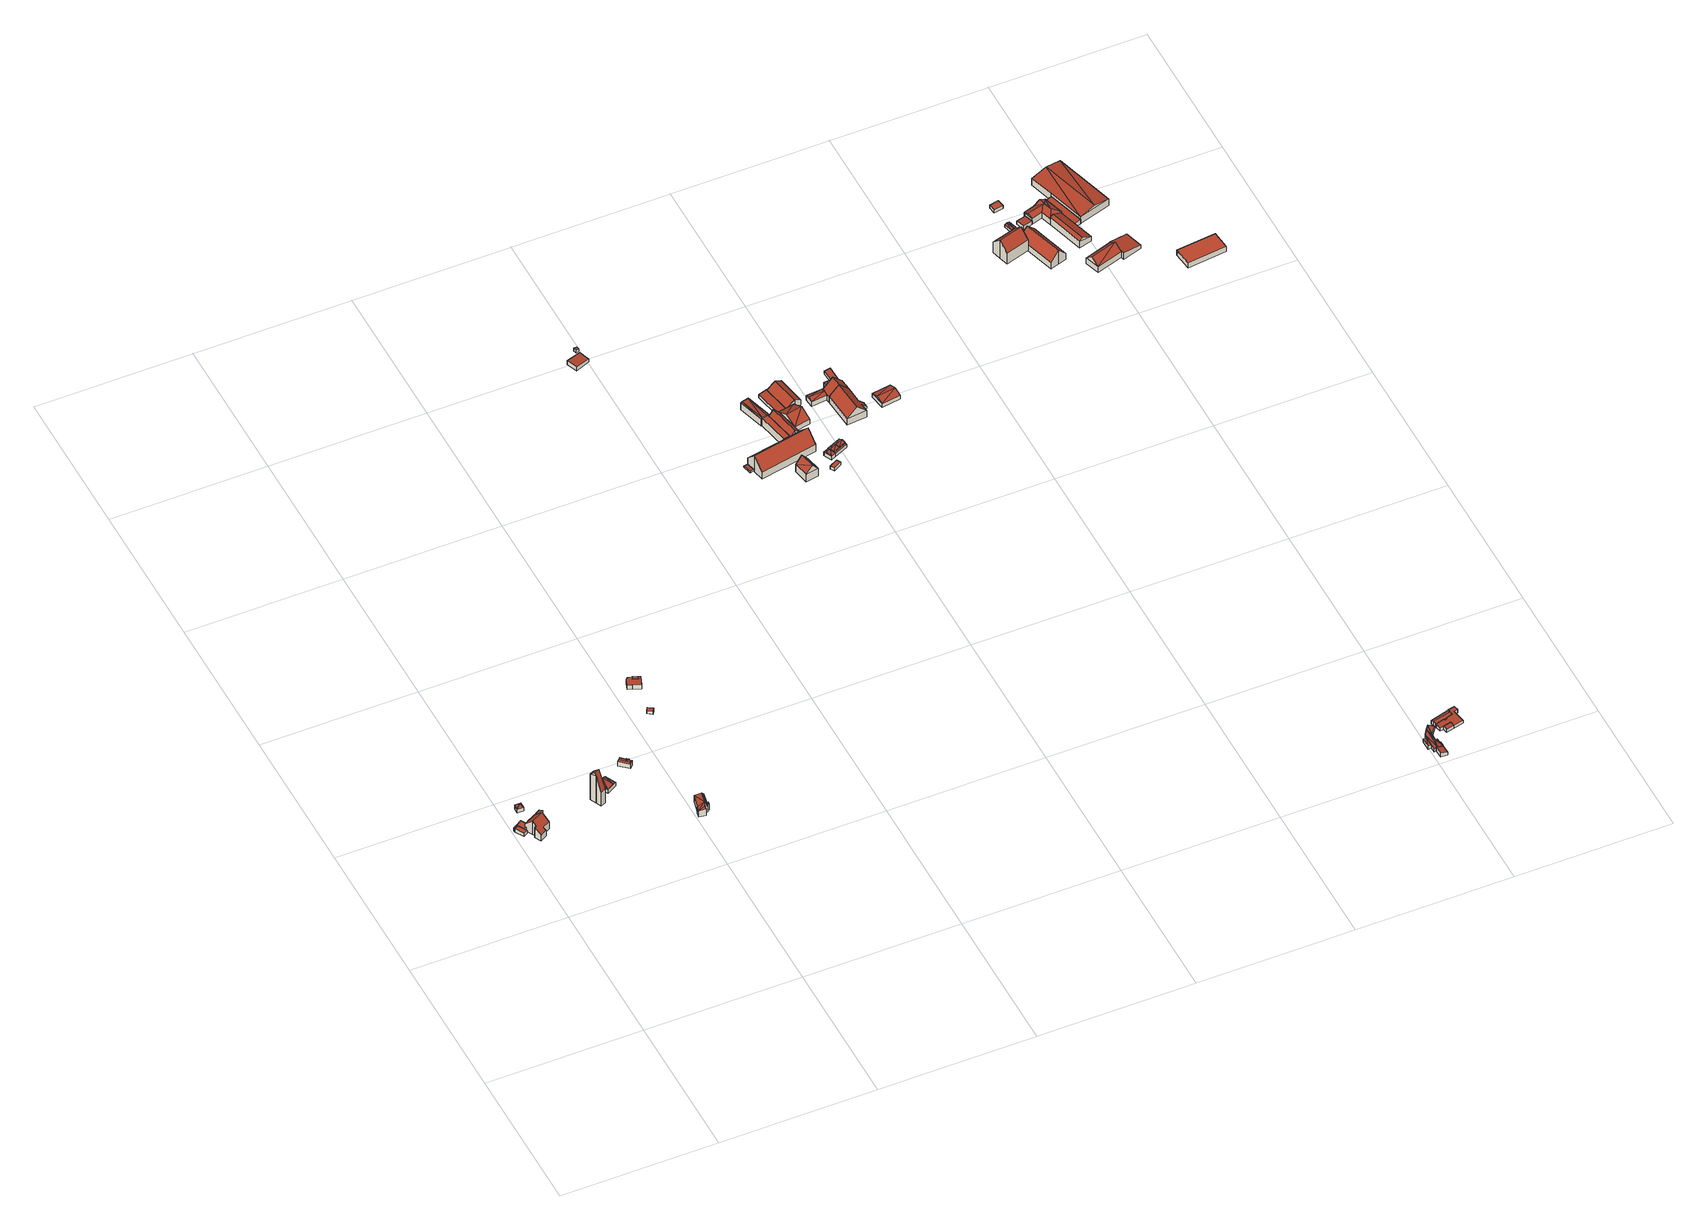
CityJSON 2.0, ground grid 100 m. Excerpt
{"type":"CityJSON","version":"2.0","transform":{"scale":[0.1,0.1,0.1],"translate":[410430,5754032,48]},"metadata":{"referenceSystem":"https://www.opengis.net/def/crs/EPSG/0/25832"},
"CityObjects":{
"building1":{"type":"Building","attributes":{"Gemeindeschluessel":"05515000","Geometrietyp2DReferenz":"3000","function":"31001_2460","roofType":"1000","measuredHeight":2.58},"geometry":[{"type":"Solid","lod":"2","boundaries":[[[[0,1,2,3]],[[4,5,1,0]],[[6,7,5,4]],[[3,2,7,6]],[[4,0,3,6]],[[1,5,7,2]]]],"semantics":{"surfaces":[{"type":"WallSurface"},{"type":"RoofSurface"},{"type":"GroundSurface"}],"values":[[0,0,0,0,1,2]]}}]},
"building2":{"type":"Building","attributes":{"Gemeindeschluessel":"05515000","Geometrietyp2DReferenz":"3000","function":"51009_1611","roofType":"1000","measuredHeight":2.56},"geometry":[{"type":"Solid","lod":"2","boundaries":[[[[8,9,10,3]],[[11,12,9,8]],[[13,14,12,11]],[[15,16,14,13]],[[17,18,16,15]],[[19,20,18,17]],[[21,22,20,19]],[[0,23,22,21]],[[3,10,23,0]],[[21,19,17,15,13,11,8,3,0]],[[9,12,14,16,18,20,22,23,10]]]],"semantics":{"surfaces":[{"type":"WallSurface"},{"type":"RoofSurface"},{"type":"GroundSurface"}],"values":[[0,0,0,0,0,0,0,0,0,1,2]]}}]},
"building3":{"type":"Building","attributes":{"Gemeindeschluessel":"05515000","Geometrietyp2DReferenz":"3000","function":"31001_1000","roofType":"3100","measuredHeight":10.53},"address":[{"country":"Germany","locality":"Münster","thoroughfareNumber":"22","thoroughfareName":"Am Hohen Ufer"}],"geometry":[{"type":"Solid","lod":"2","boundaries":[[[[24,25,26,27]],[[28,29,25,24]],[[30,31,29,28]],[[32,33,31,30]],[[34,35,33,32]],[[36,37,35,34]],[[38,39,37,36]],[[40,41,39,38]],[[42,43,41,40]],[[44,45,43,42]],[[46,47,45,44]],[[27,26,47,46]],[[40,38,36,34,32,30,28,42]],[[24,27,46,44,42,28]],[[25,29,31,33,35,37,39,41,43,45,47,26]]]],"semantics":{"surfaces":[{"type":"WallSurface"},{"type":"RoofSurface"},{"type":"GroundSurface"}],"values":[[0,0,0,0,0,0,0,0,0,0,0,0,1,1,2]]}}]},
"building4":{"type":"Building","attributes":{"Gemeindeschluessel":"05515000","Geometrietyp2DReferenz":"3000","function":"31001_2512","roofType":"5000","measuredHeight":4.85},"address":[{"country":"Germany","locality":"Münster","thoroughfareNumber":"21a","thoroughfareName":"Am Hohen Ufer"}],"geometry":[{"type":"Solid","lod":"2","boundaries":[[[[48,49,50,51]],[[52,53,49,48]],[[54,55,53,52]],[[51,50,55,54]],[[54,52,56]],[[52,48,56]],[[48,51,56]],[[51,54,56]],[[49,53,55,50]]]],"semantics":{"surfaces":[{"type":"WallSurface"},{"type":"RoofSurface"},{"type":"GroundSurface"}],"values":[[0,0,0,0,1,1,1,1,2]]}}]},
"building5":{"type":"Building","attributes":{"Gemeindeschluessel":"05515000","Geometrietyp2DReferenz":"3000","function":"51009_1610","roofType":"2100","measuredHeight":7.92},"geometry":[{"type":"Solid","lod":"2","boundaries":[[[[57,58,59,60]],[[61,62,58,57]],[[63,64,62,61]],[[60,59,64,63]],[[61,57,60,63]],[[58,62,64,59]]]],"semantics":{"surfaces":[{"type":"WallSurface"},{"type":"RoofSurface"},{"type":"GroundSurface"}],"values":[[0,0,0,0,1,2]]}}]},
"building6":{"type":"Building","attributes":{"Gemeindeschluessel":"05515000","Geometrietyp2DReferenz":"3000","function":"31001_1310","roofType":"5000","measuredHeight":23.78},"address":[{"country":"Germany","locality":"Münster","thoroughfareNumber":"24","thoroughfareName":"Am Hohen Ufer"}],"geometry":[{"type":"Solid","lod":"2","boundaries":[[[[65,66,67,68]],[[69,70,66,65]],[[71,72,70,69]],[[73,74,72,71]],[[75,76,74,73]],[[68,67,76,75]],[[75,77,78,69,65,68]],[[77,73,71,78]],[[69,78,71]],[[73,77,75]],[[66,70,72,74,76,67]]]],"semantics":{"surfaces":[{"type":"WallSurface"},{"type":"RoofSurface"},{"type":"GroundSurface"}],"values":[[0,0,0,0,0,0,1,1,0,0,2]]}}]},
"building7":{"type":"Building","attributes":{"Gemeindeschluessel":"05515000","Geometrietyp2DReferenz":"3000","function":"31001_1000","roofType":"5000","measuredHeight":3.76},"address":[{"country":"Germany","locality":"Münster","thoroughfareNumber":"26","thoroughfareName":"Am Hohen Ufer"}],"geometry":[{"type":"Solid","lod":"2","boundaries":[[[[79,80,81,82]],[[83,84,80,79]],[[85,86,84,83]],[[87,88,86,85]],[[89,90,88,87]],[[82,81,90,89]],[[79,91,92]],[[79,92,87]],[[79,87,85]],[[85,83,79]],[[91,82,89]],[[89,92,91]],[[82,91,79]],[[87,92,89]],[[80,84,86,88,90,81]]]],"semantics":{"surfaces":[{"type":"WallSurface"},{"type":"RoofSurface"},{"type":"GroundSurface"}],"values":[[0,0,0,0,0,0,1,1,1,1,1,1,0,0,2]]}}]},
"building8":{"type":"Building","attributes":{"Gemeindeschluessel":"05515000","Geometrietyp2DReferenz":"3000","function":"31001_1310","roofType":"5000","measuredHeight":3.82},"address":[{"country":"Germany","locality":"Münster","thoroughfareNumber":"28","thoroughfareName":"Am Hohen Ufer"}],"geometry":[{"type":"Solid","lod":"2","boundaries":[[[[93,94,95,96]],[[97,98,94,93]],[[99,100,98,97]],[[101,102,100,99]],[[103,104,102,101]],[[105,106,104,103]],[[107,108,106,105]],[[96,95,108,107]],[[109,107,105,110]],[[111,110,105,103,112]],[[103,101,112]],[[112,101,99,111]],[[110,111,99,97,113]],[[97,93,113]],[[110,113,93,96,109]],[[96,107,109]],[[94,98,100,102,104,106,108,95]]]],"semantics":{"surfaces":[{"type":"WallSurface"},{"type":"RoofSurface"},{"type":"GroundSurface"}],"values":[[0,0,0,0,0,0,0,0,1,1,1,1,1,1,1,1,2]]}}]},
"building9":{"type":"Building","attributes":{"Gemeindeschluessel":"05515000","Geometrietyp2DReferenz":"3000","function":"31001_1000","roofType":"5000","measuredHeight":5.79},"address":[{"country":"Germany","locality":"Münster","thoroughfareNumber":"121","thoroughfareName":"Hofkamp"}],"geometry":[{"type":"Solid","lod":"2","boundaries":[[[[114,115,116,117]],[[118,119,115,114]],[[120,121,119,118]],[[122,123,121,120]],[[124,125,123,122]],[[126,127,125,124]],[[128,129,127,126]],[[130,131,129,128]],[[132,133,131,130]],[[134,135,133,132]],[[136,137,135,134]],[[117,116,137,136]],[[134,138,139]],[[136,134,139]],[[114,117,136]],[[136,139,114]],[[126,124,140]],[[132,126,140]],[[138,132,140]],[[140,139,138]],[[130,128,126]],[[126,132,130]],[[139,140,122]],[[139,122,120]],[[114,139,120]],[[120,118,114]],[[132,138,134]],[[122,140,124]],[[115,119,121,123,125,127,129,131,133,135,137,116]]]],"semantics":{"surfaces":[{"type":"WallSurface"},{"type":"RoofSurface"},{"type":"GroundSurface"}],"values":[[0,0,0,0,0,0,0,0,0,0,0,0,1,1,1,1,1,1,1,1,1,1,1,1,1,1,0,0,2]]}}]},
"building10":{"type":"Building","attributes":{"Gemeindeschluessel":"05515000","Geometrietyp2DReferenz":"3000","function":"31001_1310","roofType":"1000","measuredHeight":2.35},"address":[{"country":"Germany","locality":"Münster","thoroughfareNumber":"30","thoroughfareName":"Am Hohen Ufer"}],"geometry":[{"type":"Solid","lod":"2","boundaries":[[[[141,142,143,144]],[[145,146,142,141]],[[147,148,146,145]],[[144,143,148,147]],[[145,141,144,147]],[[142,146,148,143]]]],"semantics":{"surfaces":[{"type":"WallSurface"},{"type":"RoofSurface"},{"type":"GroundSurface"}],"values":[[0,0,0,0,1,2]]}}]},
"building11":{"type":"Building","attributes":{"Gemeindeschluessel":"05515000","Geometrietyp2DReferenz":"3000","function":"31001_1310","roofType":"2100","measuredHeight":3.67},"address":[{"country":"Germany","locality":"Münster","thoroughfareNumber":"32","thoroughfareName":"Am Hohen Ufer"}],"geometry":[{"type":"Solid","lod":"2","boundaries":[[[[149,150,151,152]],[[153,154,150,149]],[[155,156,154,153]],[[157,158,156,155]],[[159,160,158,157]],[[161,162,160,159]],[[163,164,162,161]],[[165,166,164,163]],[[167,168,166,165]],[[152,151,168,167]],[[165,163,161,159,157,155,153,149,152,167]],[[150,154,156,158,160,162,164,166,168,151]]]],"semantics":{"surfaces":[{"type":"WallSurface"},{"type":"RoofSurface"},{"type":"GroundSurface"}],"values":[[0,0,0,0,0,0,0,0,0,0,1,2]]}}]},
"building12":{"type":"Building","attributes":{"Gemeindeschluessel":"05515000","Geometrietyp2DReferenz":"3000","function":"51009_1610","roofType":"2100","measuredHeight":3.53},"geometry":[{"type":"Solid","lod":"2","boundaries":[[[[169,160,162,161]],[[170,158,160,169]],[[163,164,158,170]],[[161,162,164,163]],[[170,169,161,163]],[[160,158,164,162]]]],"semantics":{"surfaces":[{"type":"WallSurface"},{"type":"RoofSurface"},{"type":"GroundSurface"}],"values":[[0,0,0,0,1,2]]}}]},
"building13":{"type":"Building","attributes":{"Gemeindeschluessel":"05515000","Geometrietyp2DReferenz":"3000","function":"31001_1310","roofType":"2100","measuredHeight":3.19},"address":[{"country":"Germany","locality":"Münster","thoroughfareNumber":"151","thoroughfareName":"Hofkamp"}],"geometry":[{"type":"Solid","lod":"2","boundaries":[[[[171,172,173,174]],[[175,176,172,171]],[[177,178,176,175]],[[174,173,178,177]],[[175,171,174,177]],[[172,176,178,173]]]],"semantics":{"surfaces":[{"type":"WallSurface"},{"type":"RoofSurface"},{"type":"GroundSurface"}],"values":[[0,0,0,0,1,2]]}}]},
"building14":{"type":"Building","attributes":{"Gemeindeschluessel":"05515000","Geometrietyp2DReferenz":"3000","function":"31001_1310","roofType":"2100","measuredHeight":2.52},"geometry":[{"type":"Solid","lod":"2","boundaries":[[[[179,180,181,182]],[[183,184,180,179]],[[185,186,184,183]],[[182,181,186,185]],[[183,179,182,185]],[[180,184,186,181]]]],"semantics":{"surfaces":[{"type":"WallSurface"},{"type":"RoofSurface"},{"type":"GroundSurface"}],"values":[[0,0,0,0,1,2]]}}]},
"building15":{"type":"Building","attributes":{"Gemeindeschluessel":"05515000","Geometrietyp2DReferenz":"3000","function":"51009_1610","roofType":"2100","measuredHeight":1.41},"geometry":[{"type":"Solid","lod":"2","boundaries":[[[[187,188,189,190]],[[191,192,188,187]],[[193,194,192,191]],[[190,189,194,193]],[[191,187,190,193]],[[188,192,194,189]]]],"semantics":{"surfaces":[{"type":"WallSurface"},{"type":"RoofSurface"},{"type":"GroundSurface"}],"values":[[0,0,0,0,1,2]]}}]},
"building16":{"type":"Building","attributes":{"Gemeindeschluessel":"05515000","Geometrietyp2DReferenz":"3000","function":"31001_1000","roofType":"3100","measuredHeight":12.97},"address":[{"country":"Germany","locality":"Münster","thoroughfareNumber":"131","thoroughfareName":"Hofkamp"}],"geometry":[{"type":"Solid","lod":"2","boundaries":[[[[195,196,197,198]],[[199,200,196,195]],[[201,202,200,199]],[[203,204,202,201]],[[205,206,204,203]],[[207,208,206,205]],[[209,210,208,207]],[[198,197,210,209]],[[203,201,199,205]],[[195,198,209,207,205,199]],[[196,200,202,204,206,208,210,197]]]],"semantics":{"surfaces":[{"type":"WallSurface"},{"type":"RoofSurface"},{"type":"GroundSurface"}],"values":[[0,0,0,0,0,0,0,0,1,1,2]]}}]},
"building17":{"type":"Building","attributes":{"Gemeindeschluessel":"05515000","Geometrietyp2DReferenz":"3000","function":"31001_1000","roofType":"3100","measuredHeight":10.84},"address":[{"country":"Germany","locality":"Münster","thoroughfareNumber":"129","thoroughfareName":"Hofkamp"}],"geometry":[{"type":"Solid","lod":"2","boundaries":[[[[211,212,213,214]],[[215,216,212,211]],[[217,218,216,215]],[[214,213,218,217]],[[211,219,215]],[[217,220,214]],[[220,219,211]],[[211,214,220]],[[217,215,219]],[[219,220,217]],[[212,216,218,213]]]],"semantics":{"surfaces":[{"type":"WallSurface"},{"type":"RoofSurface"},{"type":"GroundSurface"}],"values":[[0,0,0,0,0,0,1,1,1,1,2]]}}]},
"building18":{"type":"Building","attributes":{"Gemeindeschluessel":"05515000","Geometrietyp2DReferenz":"3000","function":"51009_1610","roofType":"1000","measuredHeight":6},"geometry":[{"type":"Solid","lod":"2","boundaries":[[[[221,222,223,224]],[[225,226,222,221]],[[227,228,226,225]],[[224,223,228,227]],[[225,221,224,227]],[[222,226,228,223]]]],"semantics":{"surfaces":[{"type":"WallSurface"},{"type":"RoofSurface"},{"type":"GroundSurface"}],"values":[[0,0,0,0,1,2]]}}]},
"building19":{"type":"Building","attributes":{"Gemeindeschluessel":"05515000","Geometrietyp2DReferenz":"3000","function":"31001_2700","roofType":"5000","measuredHeight":6},"geometry":[{"type":"Solid","lod":"2","boundaries":[[[[229,230,231,232]],[[233,223,230,229]],[[234,235,223,233]],[[236,237,235,234]],[[232,231,237,236]],[[233,229,232]],[[238,233,232]],[[232,239,238]],[[234,238,239]],[[239,236,234]],[[233,238,234]],[[236,239,232]],[[230,223,235,237,231]]]],"semantics":{"surfaces":[{"type":"WallSurface"},{"type":"RoofSurface"},{"type":"GroundSurface"}],"values":[[0,0,0,0,0,1,1,1,1,1,0,0,2]]}}]},
"building20":{"type":"Building","attributes":{"Gemeindeschluessel":"05515000","Geometrietyp2DReferenz":"3000","function":"31001_2700","roofType":"3100","measuredHeight":8.16},"geometry":[{"type":"Solid","lod":"2","boundaries":[[[[240,241,242,243]],[[244,245,241,240]],[[246,247,245,244]],[[248,249,247,246]],[[250,251,249,248]],[[252,253,251,250]],[[254,255,253,252]],[[256,257,255,254]],[[243,242,257,256]],[[250,248,246,244,240,252]],[[243,256,254,252,240]],[[241,245,247,249,251,253,255,257,242]]]],"semantics":{"surfaces":[{"type":"WallSurface"},{"type":"RoofSurface"},{"type":"GroundSurface"}],"values":[[0,0,0,0,0,0,0,0,0,1,1,2]]}}]},
"building21":{"type":"Building","attributes":{"Gemeindeschluessel":"05515000","Geometrietyp2DReferenz":"3000","function":"51009_1611","roofType":"1000","measuredHeight":2.31},"geometry":[{"type":"Solid","lod":"2","boundaries":[[[[258,259,260,261]],[[262,263,259,258]],[[264,265,263,262]],[[261,260,265,264]],[[262,258,261,264]],[[259,263,265,260]]]],"semantics":{"surfaces":[{"type":"WallSurface"},{"type":"RoofSurface"},{"type":"GroundSurface"}],"values":[[0,0,0,0,1,2]]}}]},
"building22":{"type":"Building","attributes":{"Gemeindeschluessel":"05515000","Geometrietyp2DReferenz":"3000","function":"31001_2700","roofType":"5000","measuredHeight":4.13},"geometry":[{"type":"Solid","lod":"2","boundaries":[[[[266,267,268,269]],[[270,271,267,266]],[[272,273,271,270]],[[269,268,273,272]],[[272,270,274]],[[274,275,272]],[[275,274,266]],[[266,269,275]],[[266,274,270]],[[272,275,269]],[[267,271,273,268]]]],"semantics":{"surfaces":[{"type":"WallSurface"},{"type":"RoofSurface"},{"type":"GroundSurface"}],"values":[[0,0,0,0,1,1,1,1,0,0,2]]}}]},
"building23":{"type":"Building","attributes":{"Gemeindeschluessel":"05515000","Geometrietyp2DReferenz":"3000","function":"31001_2700","roofType":"3100","measuredHeight":4.11},"geometry":[{"type":"Solid","lod":"2","boundaries":[[[[276,277,267,278]],[[279,280,277,276]],[[281,282,280,279]],[[278,267,282,281]],[[276,283,279]],[[281,284,278]],[[284,283,276]],[[276,278,284]],[[281,279,283]],[[283,284,281]],[[277,280,282,267]]]],"semantics":{"surfaces":[{"type":"WallSurface"},{"type":"RoofSurface"},{"type":"GroundSurface"}],"values":[[0,0,0,0,0,0,1,1,1,1,2]]}}]},
"building24":{"type":"Building","attributes":{"Gemeindeschluessel":"05515000","Geometrietyp2DReferenz":"3000","function":"31001_2700"},"children":["building24-1","building24-2"]},
"building24-1":{"type":"BuildingPart","attributes":{"roofType":"2100","measuredHeight":2.91},"parents":["building24"],"geometry":[{"type":"Solid","lod":"2","boundaries":[[[[285,286,287,288]],[[289,290,286,285]],[[291,292,290,289]],[[288,287,293,294]],[[291,289,285,288,294]],[[286,290,292,293,287]],[[293,292,291,294]]]],"semantics":{"surfaces":[{"type":"WallSurface"},{"type":"RoofSurface"},{"type":"GroundSurface"},{"type":"ClosureSurface"}],"values":[[0,0,0,0,1,2,3]]}}]},
"building24-2":{"type":"BuildingPart","attributes":{"roofType":"3100","measuredHeight":7.9},"parents":["building24"],"geometry":[{"type":"Solid","lod":"2","boundaries":[[[[295,296,292,291,297]],[[298,299,296,295]],[[300,301,299,298]],[[302,303,301,300]],[[304,305,303,302]],[[306,294,293,305,304]],[[307,308,295,309]],[[297,306,304,302,309,295]],[[298,308,300]],[[307,300,308]],[[307,309,302,300]],[[308,298,295]],[[296,299,301,303,305,293,292]],[[294,306,297,291]],[[292,293,294,291]]]],"semantics":{"surfaces":[{"type":"WallSurface"},{"type":"RoofSurface"},{"type":"GroundSurface"},{"type":"ClosureSurface"}],"values":[[0,0,0,0,0,0,1,1,1,1,0,0,2,0,3]]}}]},
"building25":{"type":"Building","attributes":{"Gemeindeschluessel":"05515000","Geometrietyp2DReferenz":"3000","function":"31001_2700","roofType":"2100","measuredHeight":3.03},"geometry":[{"type":"Solid","lod":"2","boundaries":[[[[281,282,271,310]],[[279,280,282,281]],[[311,312,280,279]],[[313,314,312,311]],[[310,271,314,313]],[[311,279,281,310,313]],[[282,280,312,314,271]]]],"semantics":{"surfaces":[{"type":"WallSurface"},{"type":"RoofSurface"},{"type":"GroundSurface"}],"values":[[0,0,0,0,0,1,2]]}}]},
"building26":{"type":"Building","attributes":{"Gemeindeschluessel":"05515000","Geometrietyp2DReferenz":"3000","function":"31001_2700","roofType":"3100","measuredHeight":4.09},"geometry":[{"type":"Solid","lod":"2","boundaries":[[[[315,316,317,318]],[[319,320,316,315]],[[321,322,320,319]],[[318,317,322,321]],[[315,323,319]],[[321,283,318]],[[283,323,315]],[[315,318,283]],[[321,319,323]],[[323,283,321]],[[316,320,322,317]]]],"semantics":{"surfaces":[{"type":"WallSurface"},{"type":"RoofSurface"},{"type":"GroundSurface"}],"values":[[0,0,0,0,0,0,1,1,1,1,2]]}}]},
"building27":{"type":"Building","attributes":{"Gemeindeschluessel":"05515000","Geometrietyp2DReferenz":"3000","function":"51009_1610","roofType":"5000","measuredHeight":6.5},"geometry":[{"type":"Solid","lod":"2","boundaries":[[[[324,290,292,291]],[[325,326,290,324]],[[327,328,326,325]],[[329,330,328,327]],[[331,332,330,329]],[[291,292,332,331]],[[329,327,325,333,334,331]],[[333,324,291,334]],[[324,333,325]],[[331,334,291]],[[290,326,328,330,332,292]]]],"semantics":{"surfaces":[{"type":"WallSurface"},{"type":"RoofSurface"},{"type":"GroundSurface"}],"values":[[0,0,0,0,0,0,1,1,0,0,2]]}}]},
"building28":{"type":"Building","attributes":{"Gemeindeschluessel":"05515000","Geometrietyp2DReferenz":"3000","function":"31001_2700","roofType":"5000","measuredHeight":4.64},"geometry":[{"type":"Solid","lod":"2","boundaries":[[[[335,336,337,338]],[[339,340,336,335]],[[341,342,340,339]],[[343,344,342,341]],[[345,346,344,343]],[[338,337,346,345]],[[345,335,338]],[[347,335,345]],[[348,347,345]],[[345,343,348]],[[341,339,347]],[[347,348,341]],[[335,347,339]],[[341,348,343]],[[336,340,342,344,346,337]]]],"semantics":{"surfaces":[{"type":"WallSurface"},{"type":"RoofSurface"},{"type":"GroundSurface"}],"values":[[0,0,0,0,0,0,1,1,1,1,1,1,0,0,2]]}}]},
"building29":{"type":"Building","attributes":{"Gemeindeschluessel":"05515000","Geometrietyp2DReferenz":"3000","function":"31001_1000","roofType":"5000","measuredHeight":11.09},"geometry":[{"type":"Solid","lod":"2","boundaries":[[[[349,350,351,352]],[[353,354,350,349]],[[355,356,354,353]],[[357,358,356,355]],[[359,360,358,357]],[[361,362,360,359]],[[363,364,362,361]],[[352,351,364,363]],[[349,365,366,361,359,357,355,353]],[[366,365,352,363]],[[361,366,363]],[[352,365,349]],[[350,354,356,358,360,362,364,351]]]],"semantics":{"surfaces":[{"type":"WallSurface"},{"type":"RoofSurface"},{"type":"GroundSurface"}],"values":[[0,0,0,0,0,0,0,0,1,1,0,0,2]]}}]},
"building30":{"type":"Building","attributes":{"Gemeindeschluessel":"05515000","Geometrietyp2DReferenz":"3000","function":"31001_2700","roofType":"3100","measuredHeight":11.34},"geometry":[{"type":"Solid","lod":"2","boundaries":[[[[367,368,369,370]],[[371,372,368,367]],[[373,374,372,371]],[[375,376,374,373]],[[377,378,376,375]],[[379,380,378,377]],[[349,350,380,379]],[[381,382,350,349]],[[383,351,382,381]],[[384,385,351,383]],[[370,369,385,384]],[[349,379,377,375,373,381]],[[371,367,370,384,383,381,373]],[[368,372,374,376,378,380,350,382,351,385,369]]]],"semantics":{"surfaces":[{"type":"WallSurface"},{"type":"RoofSurface"},{"type":"GroundSurface"}],"values":[[0,0,0,0,0,0,0,0,0,0,0,1,1,2]]}}]},
"building31":{"type":"Building","attributes":{"Gemeindeschluessel":"05515000","Geometrietyp2DReferenz":"3000","function":"31001_2700"},"children":["building31-1","building31-2"]},
"building31-1":{"type":"BuildingPart","attributes":{"roofType":"2100","measuredHeight":6.05},"parents":["building31"],"geometry":[{"type":"Solid","lod":"2","boundaries":[[[[386,387,372,388]],[[389,390,391,387,386]],[[388,372,392,393,394]],[[389,386,388,394]],[[387,391,392,372]],[[390,389,394,393]],[[392,391,390,393]]]],"semantics":{"surfaces":[{"type":"WallSurface"},{"type":"RoofSurface"},{"type":"GroundSurface"},{"type":"ClosureSurface"}],"values":[[0,0,0,1,2,0,3]]}}]},
"building31-2":{"type":"BuildingPart","attributes":{"roofType":"2100","measuredHeight":2.67},"parents":["building31"],"geometry":[{"type":"Solid","lod":"2","boundaries":[[[[393,392,376,395]],[[396,397,391,390]],[[398,399,397,396]],[[395,376,399,398]],[[396,390,393,395,398]],[[392,391,397,399,376]],[[391,392,393,390]]]],"semantics":{"surfaces":[{"type":"WallSurface"},{"type":"RoofSurface"},{"type":"GroundSurface"},{"type":"ClosureSurface"}],"values":[[0,0,0,0,1,2,3]]}}]},
"building32":{"type":"Building","attributes":{"Gemeindeschluessel":"05515000","Geometrietyp2DReferenz":"3000","function":"31001_2700","roofType":"3100","measuredHeight":4.4},"geometry":[{"type":"Solid","lod":"2","boundaries":[[[[400,401,402,403]],[[404,405,401,400]],[[406,407,405,404]],[[403,402,407,406]],[[400,408,404]],[[406,409,403]],[[400,403,409]],[[409,408,400]],[[408,409,406]],[[406,404,408]],[[401,405,407,402]]]],"semantics":{"surfaces":[{"type":"WallSurface"},{"type":"RoofSurface"},{"type":"GroundSurface"}],"values":[[0,0,0,0,0,0,1,1,1,1,2]]}}]},
"building33":{"type":"Building","attributes":{"Gemeindeschluessel":"05515000","Geometrietyp2DReferenz":"3000","function":"51009_1610","roofType":"2100","measuredHeight":3.16},"geometry":[{"type":"Solid","lod":"2","boundaries":[[[[410,411,412,413]],[[414,415,411,410]],[[416,417,415,414]],[[413,412,417,416]],[[414,410,413,416]],[[411,415,417,412]]]],"semantics":{"surfaces":[{"type":"WallSurface"},{"type":"RoofSurface"},{"type":"GroundSurface"}],"values":[[0,0,0,0,1,2]]}}]},
"building34":{"type":"Building","attributes":{"Gemeindeschluessel":"05515000","Geometrietyp2DReferenz":"3000","function":"31001_1000","roofType":"5000","measuredHeight":3.01},"address":[{"country":"Germany","locality":"Münster","thoroughfareNumber":"87","thoroughfareName":"Am Filk"},{"country":"Germany","locality":"Münster","thoroughfareNumber":"85","thoroughfareName":"Am Filk"},{"country":"Germany","locality":"Münster","thoroughfareNumber":"83","thoroughfareName":"Am Filk"}],"geometry":[{"type":"Solid","lod":"2","boundaries":[[[[418,419,420,421]],[[422,423,419,418]],[[424,425,423,422]],[[426,427,425,424]],[[428,429,427,426]],[[430,431,429,428]],[[432,433,431,430]],[[434,435,433,432]],[[436,437,435,434]],[[438,439,437,436]],[[440,441,439,438]],[[442,443,441,440]],[[444,445,443,442]],[[446,447,445,444]],[[448,449,447,446]],[[450,451,449,448]],[[421,420,451,450]],[[452,428,453]],[[454,453,428,450]],[[421,450,428]],[[424,421,428]],[[428,426,424]],[[418,421,424]],[[424,422,418]],[[434,432,430]],[[436,434,430]],[[452,438,436]],[[436,430,452]],[[446,444,442]],[[442,440,438]],[[446,442,438]],[[446,438,453]],[[452,453,438]],[[454,450,448]],[[453,454,448,446]],[[452,430,428]],[[419,423,425,427,429,431,433,435,437,439,441,443,445,447,449,451,420]]]],"semantics":{"surfaces":[{"type":"WallSurface"},{"type":"RoofSurface"},{"type":"GroundSurface"}],"values":[[0,0,0,0,0,0,0,0,0,0,0,0,0,0,0,0,0,1,1,1,1,1,1,1,1,1,1,1,1,1,1,1,1,0,0,0,2]]}}]},
"building35":{"type":"Building","attributes":{"Gemeindeschluessel":"05515000","Geometrietyp2DReferenz":"3000","function":"51009_1610","roofType":"2100","measuredHeight":2.52},"geometry":[{"type":"Solid","lod":"2","boundaries":[[[[455,456,457,458]],[[459,460,456,455]],[[461,462,460,459]],[[458,457,462,461]],[[459,455,458,461]],[[456,460,462,457]]]],"semantics":{"surfaces":[{"type":"WallSurface"},{"type":"RoofSurface"},{"type":"GroundSurface"}],"values":[[0,0,0,0,1,2]]}}]},
"building36":{"type":"Building","attributes":{"Gemeindeschluessel":"05515000","Geometrietyp2DReferenz":"3000","function":"31001_1000","roofType":"3100","measuredHeight":3.19},"address":[{"country":"Germany","locality":"Münster","thoroughfareNumber":"81","thoroughfareName":"Am Filk"}],"geometry":[{"type":"Solid","lod":"2","boundaries":[[[[463,464,465,466]],[[467,468,464,463]],[[469,470,468,467]],[[471,472,470,469]],[[473,474,472,471]],[[475,476,474,473]],[[477,478,476,475]],[[479,480,478,477]],[[481,482,480,479]],[[483,484,482,481]],[[485,486,484,483]],[[487,488,486,485]],[[466,465,488,487]],[[481,479,477,475,473,483]],[[471,469,467,463,466,487,485,483,473]],[[464,468,470,472,474,476,478,480,482,484,486,488,465]]]],"semantics":{"surfaces":[{"type":"WallSurface"},{"type":"RoofSurface"},{"type":"GroundSurface"}],"values":[[0,0,0,0,0,0,0,0,0,0,0,0,0,1,1,2]]}}]},
"building37":{"type":"Building","attributes":{"Gemeindeschluessel":"05515000","Geometrietyp2DReferenz":"3000","function":"31001_1000","roofType":"2100","measuredHeight":3.17},"geometry":[{"type":"Solid","lod":"2","boundaries":[[[[479,489,490,481]],[[491,492,489,479]],[[493,494,492,491]],[[495,496,494,493]],[[497,498,496,495]],[[499,500,498,497]],[[501,462,500,499]],[[502,460,462,501]],[[503,456,460,502]],[[504,505,456,503]],[[469,506,505,504]],[[467,507,506,469]],[[508,509,507,467]],[[510,511,509,508]],[[487,512,511,510]],[[513,514,512,487]],[[481,490,514,513]],[[487,510,508,467,469,504,503,502,501,499,497,495,493,491,479,481,513]],[[489,492,494,496,498,500,462,460,456,505,506,507,509,511,512,514,490]]]],"semantics":{"surfaces":[{"type":"WallSurface"},{"type":"RoofSurface"},{"type":"GroundSurface"}],"values":[[0,0,0,0,0,0,0,0,0,0,0,0,0,0,0,0,0,1,2]]}}]},
"building38":{"type":"Building","attributes":{"Gemeindeschluessel":"05515000","Geometrietyp2DReferenz":"3000","function":"31001_1000","roofType":"3100","measuredHeight":14.23},"address":[{"country":"Germany","locality":"Münster","thoroughfareNumber":"132","thoroughfareName":"Hofkamp"}],"geometry":[{"type":"Solid","lod":"2","boundaries":[[[[515,516,517,518]],[[519,520,516,515]],[[521,522,520,519]],[[523,524,522,521]],[[525,526,524,523]],[[527,528,526,525]],[[529,530,528,527]],[[518,517,530,529]],[[523,521,519,525]],[[515,518,529,527,525,519]],[[516,520,522,524,526,528,530,517]]]],"semantics":{"surfaces":[{"type":"WallSurface"},{"type":"RoofSurface"},{"type":"GroundSurface"}],"values":[[0,0,0,0,0,0,0,0,1,1,2]]}}]},
"building39":{"type":"Building","attributes":{"Gemeindeschluessel":"05515000","Geometrietyp2DReferenz":"3000","function":"31001_1310","roofType":"3100","measuredHeight":2.57},"geometry":[{"type":"Solid","lod":"2","boundaries":[[[[531,532,533,534]],[[535,536,532,531]],[[537,538,536,535]],[[534,533,538,537]],[[531,539,535]],[[537,540,534]],[[539,531,534]],[[534,540,539]],[[535,539,540]],[[540,537,535]],[[532,536,538,533]]]],"semantics":{"surfaces":[{"type":"WallSurface"},{"type":"RoofSurface"},{"type":"GroundSurface"}],"values":[[0,0,0,0,0,0,1,1,1,1,2]]}}]},
"building40":{"type":"Building","attributes":{"Gemeindeschluessel":"05515000","Geometrietyp2DReferenz":"3000","function":"31001_2700","roofType":"3100","measuredHeight":10.78},"geometry":[{"type":"Solid","lod":"2","boundaries":[[[[541,542,543,544]],[[545,542,541]],[[546,547,542,545]],[[548,549,547,546]],[[550,551,549,548]],[[552,553,551,550]],[[554,555,553,552]],[[556,557,555,554]],[[544,543,557,556]],[[550,548,546,552]],[[545,541,544,556,554,552,546]],[[542,547,549,551,553,555,557,543]]]],"semantics":{"surfaces":[{"type":"WallSurface"},{"type":"RoofSurface"},{"type":"GroundSurface"}],"values":[[0,0,0,0,0,0,0,0,0,1,1,2]]}}]},
"building41":{"type":"Building","attributes":{"Gemeindeschluessel":"05515000","Geometrietyp2DReferenz":"3000","function":"31001_1310","roofType":"1000","measuredHeight":2.41},"geometry":[{"type":"Solid","lod":"2","boundaries":[[[[558,559,560,561]],[[562,563,559,558]],[[564,565,563,562]],[[561,560,565,564]],[[562,558,561,564]],[[559,563,565,560]]]],"semantics":{"surfaces":[{"type":"WallSurface"},{"type":"RoofSurface"},{"type":"GroundSurface"}],"values":[[0,0,0,0,1,2]]}}]},
"building42":{"type":"Building","attributes":{"Gemeindeschluessel":"05515000","Geometrietyp2DReferenz":"3000","function":"31001_2460","roofType":"2100","measuredHeight":2.77},"geometry":[{"type":"Solid","lod":"2","boundaries":[[[[566,567,568,569]],[[570,571,567,566]],[[572,573,571,570]],[[574,575,573,572]],[[569,568,575,574]],[[572,570,566,569,574]],[[567,571,573,575,568]]]],"semantics":{"surfaces":[{"type":"WallSurface"},{"type":"RoofSurface"},{"type":"GroundSurface"}],"values":[[0,0,0,0,0,1,2]]}}]},
"building43":{"type":"Building","attributes":{"Gemeindeschluessel":"05515000","Geometrietyp2DReferenz":"3000","function":"31001_2700","roofType":"5000","measuredHeight":6.76},"geometry":[{"type":"Solid","lod":"2","boundaries":[[[[576,577,578,579]],[[580,575,577,576]],[[581,573,575,580]],[[582,583,573,581]],[[584,585,583,582]],[[586,587,585,584]],[[588,589,587,586]],[[590,591,589,588]],[[592,593,591,590]],[[594,595,593,592]],[[579,578,595,594]],[[594,592,596]],[[596,592,590]],[[596,590,588]],[[597,596,588]],[[598,597,588]],[[588,599,598]],[[598,600,597]],[[588,586,599]],[[599,586,584,598]],[[601,600,598,584,582,602]],[[602,582,581]],[[581,580,602]],[[602,580,576,601]],[[600,601,576,579,597]],[[597,579,594,596]],[[577,575,573,583,585,587,589,591,593,595,578]]]],"semantics":{"surfaces":[{"type":"WallSurface"},{"type":"RoofSurface"},{"type":"GroundSurface"}],"values":[[0,0,0,0,0,0,0,0,0,0,0,1,1,1,1,1,1,1,0,1,1,0,0,1,1,1,2]]}}]},
"building44":{"type":"Building","attributes":{"Gemeindeschluessel":"05515000","Geometrietyp2DReferenz":"3000","function":"31001_2700","roofType":"5000","measuredHeight":8.76},"geometry":[{"type":"Solid","lod":"2","boundaries":[[[[603,604,605,606]],[[607,608,604,603]],[[609,610,608,607]],[[606,605,610,609]],[[611,606,609,612]],[[607,603,611]],[[611,612,607]],[[606,611,603]],[[607,612,609]],[[604,608,610,605]]]],"semantics":{"surfaces":[{"type":"WallSurface"},{"type":"RoofSurface"},{"type":"GroundSurface"}],"values":[[0,0,0,0,1,1,1,0,0,2]]}}]},
"building45":{"type":"Building","attributes":{"Gemeindeschluessel":"05515000","Geometrietyp2DReferenz":"3000","function":"31001_2700","roofType":"3100","measuredHeight":7.23},"geometry":[{"type":"Solid","lod":"2","boundaries":[[[[613,614,595,615]],[[616,617,614,613]],[[618,578,617,616]],[[615,595,578,618]],[[613,619,616]],[[618,620,615]],[[615,620,619,613]],[[616,619,620,618]],[[614,617,578,595]]]],"semantics":{"surfaces":[{"type":"WallSurface"},{"type":"RoofSurface"},{"type":"GroundSurface"}],"values":[[0,0,0,0,0,0,1,1,2]]}}]},
"building46":{"type":"Building","attributes":{"Gemeindeschluessel":"05515000","Geometrietyp2DReferenz":"3000","function":"31001_2700","roofType":"2100","measuredHeight":3.67},"geometry":[{"type":"Solid","lod":"2","boundaries":[[[[621,593,595,622]],[[623,591,593,621]],[[624,625,591,623]],[[626,627,625,624]],[[628,629,627,626]],[[622,595,629,628]],[[626,624,623,621,622,628]],[[593,591,625,627,629,595]]]],"semantics":{"surfaces":[{"type":"WallSurface"},{"type":"RoofSurface"},{"type":"GroundSurface"}],"values":[[0,0,0,0,0,0,1,2]]}}]},
"building47":{"type":"Building","attributes":{"Gemeindeschluessel":"05515000","Geometrietyp2DReferenz":"3000","function":"31001_2700","roofType":"2100","measuredHeight":5.21},"geometry":[{"type":"Solid","lod":"2","boundaries":[[[[630,631,632,633]],[[634,635,631,630]],[[636,637,635,634]],[[638,639,637,636]],[[633,632,639,638]],[[636,634,630,633,638]],[[631,635,637,639,632]]]],"semantics":{"surfaces":[{"type":"WallSurface"},{"type":"RoofSurface"},{"type":"GroundSurface"}],"values":[[0,0,0,0,0,1,2]]}}]},
"building48":{"type":"Building","attributes":{"Gemeindeschluessel":"05515000","Geometrietyp2DReferenz":"3000","function":"31001_2700","roofType":"5000","measuredHeight":7.18},"geometry":[{"type":"Solid","lod":"2","boundaries":[[[[640,641,642,643]],[[644,645,641,640]],[[646,647,645,644]],[[648,649,647,646]],[[643,642,649,648]],[[650,651,644]],[[651,648,646,644]],[[640,643,650]],[[651,650,643]],[[650,644,640]],[[651,643,648]],[[641,645,647,649,642]]]],"semantics":{"surfaces":[{"type":"WallSurface"},{"type":"RoofSurface"},{"type":"GroundSurface"}],"values":[[0,0,0,0,0,1,1,1,1,0,0,2]]}}]},
"building49":{"type":"Building","attributes":{"Gemeindeschluessel":"05515000","Geometrietyp2DReferenz":"3000","function":"31001_2700","roofType":"1000","measuredHeight":3.88},"geometry":[{"type":"Solid","lod":"2","boundaries":[[[[652,653,654,655]],[[656,657,653,652]],[[658,659,657,656]],[[655,654,659,658]],[[656,652,655,658]],[[653,657,659,654]]]],"semantics":{"surfaces":[{"type":"WallSurface"},{"type":"RoofSurface"},{"type":"GroundSurface"}],"values":[[0,0,0,0,1,2]]}}]}
},
"vertices":[
[38,1757,39],[38,1757,13],[13,1743,13],[13,1743,39],[71,1699,39],[71,1699,13],[46,1685,39],[46,1685,13],
[10,1749,39],[10,1749,14],[13,1743,14],[37,1765,39],[37,1765,14],[72,1785,39],[72,1785,14],[95,1743,39],[95,1743,14],[72,1730,39],[72,1730,14],[76,1722,39],[76,1722,14],[62,1715,39],[62,1715,14],[38,1757,14],
[152,1769,68],[152,1769,9],[114,1748,9],[114,1748,68],[177,1726,115],[177,1726,9],[201,1682,68],[201,1682,9],[153,1656,68],[153,1656,9],[162,1640,51],[162,1640,9],[119,1616,51],[119,1616,9],[98,1655,92],[98,1655,9],[110,1662,92],[110,1662,9],[98,1682,115],[98,1682,9],[72,1730,64],[72,1730,9],[112,1752,64],[112,1752,9],
[89,1868,48],[89,1868,17],[127,1867,17],[127,1867,48],[90,1905,48],[90,1905,17],[128,1904,48],[128,1904,17],[109,1886,66],
[155,1764,81],[155,1764,11],[168,1741,11],[168,1741,90],[186,1781,81],[186,1781,11],[198,1758,90],[198,1758,11],
[533,1761,223],[533,1761,5],[550,1725,5],[550,1725,114],[534,1762,223],[534,1762,5],[515,1801,209],[515,1801,5],[545,1815,209],[545,1815,5],[580,1740,114],[580,1740,5],[560,1782,243],[531,1768,243],
[626,1799,37],[626,1799,7],[692,1833,7],[692,1833,37],[587,1873,37],[587,1873,7],[613,1886,37],[613,1886,7],[615,1882,37],[615,1882,7],[656,1902,37],[656,1902,7],[671,1822,44],[635,1892,44],
[772,1981,38],[772,1981,3],[829,1928,3],[829,1928,38],[795,2003,38],[795,2003,3],[822,1978,38],[822,1978,3],[827,1983,38],[827,1983,3],[841,1972,38],[841,1972,3],[835,1965,38],[835,1965,3],[850,1951,38],[850,1951,3],[833,1946,41],[813,1964,41],[822,1965,40],[828,1971,40],[786,1990,41],
[1009,1404,63],[1009,1404,14],[1053,1397,14],[1053,1397,63],[1016,1436,63],[1016,1436,14],[1019,1435,63],[1019,1435,14],[1039,1526,63],[1039,1526,14],[1093,1515,63],[1093,1515,14],[1078,1444,63],[1078,1444,14],[1089,1442,63],[1089,1442,14],[1086,1428,63],[1086,1428,14],[1076,1430,63],[1076,1430,14],[1073,1417,63],[1073,1417,14],[1056,1420,63],[1056,1420,14],[1073,1418,65],[1068,1448,72],[1083,1517,72],
[1132,2266,28],[1132,2266,4],[1146,2289,4],[1146,2289,28],[1099,2287,28],[1099,2287,4],[1113,2310,28],[1113,2310,4],
[1081,2508,37],[1081,2508,7],[1109,2497,7],[1109,2497,39],[1099,2556,37],[1099,2556,7],[1110,2569,37],[1110,2569,7],[1136,2558,39],[1136,2558,7],[1130,2543,39],[1130,2543,7],[1162,2527,42],[1162,2527,7],[1169,2542,42],[1169,2542,7],[1181,2536,43],[1181,2536,7],[1156,2474,43],[1156,2474,7],
[1130,2543,40],[1136,2558,40],
[1981,5046,30],[1981,5046,5],[1887,5011,5],[1887,5011,37],[2006,4978,30],[2006,4978,5],[1914,4941,37],[1914,4941,5],
[1983,5091,34],[1983,5091,12],[1962,5086,12],[1962,5086,37],[1988,5071,34],[1988,5071,12],[1968,5066,37],[1968,5066,12],
[2426,3804,51],[2426,3804,44],[2438,3745,44],[2438,3745,58],[2453,3809,51],[2453,3809,44],[2463,3750,58],[2463,3750,44],
[2822,3881,99],[2822,3881,45],[2745,3866,45],[2745,3866,99],[2836,3812,174],[2836,3812,45],[2849,3743,99],[2849,3743,45],[2479,3670,99],[2479,3670,45],[2466,3740,174],[2466,3740,45],[2453,3809,99],[2453,3809,45],[2644,3847,98],[2644,3847,45],
[2675,3639,109],[2675,3639,51],[2694,3538,51],[2694,3538,109],[2757,3654,109],[2757,3654,51],[2777,3553,109],[2777,3553,51],[2716,3647,159],[2736,3545,159],
[2745,3866,101],[2745,3866,41],[2704,4071,41],[2704,4071,101],[2703,3858,101],[2703,3858,41],[2663,4063,101],[2663,4063,41],
[2716,4073,94],[2716,4073,41],[2665,4247,41],[2665,4247,94],[2704,4071,94],[2658,4061,94],[2658,4061,41],[2608,4230,94],[2608,4230,41],[2668,4063,101],[2618,4233,101],
[2741,4078,123],[2741,4078,42],[2716,4073,42],[2716,4073,96],[2777,4085,85],[2777,4085,42],[2779,4086,83],[2779,4086,42],[2812,3934,81],[2812,3934,42],[2822,3881,81],[2822,3881,42],[2783,3874,123],[2783,3874,42],[2745,3866,81],[2745,3866,42],[2704,4071,83],[2704,4071,42],
[2876,3547,75],[2876,3547,52],[2929,3576,52],[2929,3576,75],[2861,3573,75],[2861,3573,52],[2914,3602,75],[2914,3602,52],
[2903,3699,81],[2903,3699,53],[2874,3686,53],[2874,3686,81],[2927,3645,81],[2927,3645,53],[2898,3632,81],[2898,3632,53],[2912,3678,94],[2883,3665,94],
[2948,3720,83],[2948,3720,53],[2903,3699,83],[2967,3677,83],[2967,3677,53],[2922,3656,83],[2922,3656,53],[2957,3698,94],[2913,3678,94],
[2795,4283,74],[2795,4283,45],[2741,4273,45],[2741,4273,68],[2795,4281,74],[2795,4281,45],[2831,4095,74],[2831,4095,45],[2777,4086,45],[2777,4086,68],
[2883,4104,82],[2883,4104,45],[2831,4095,82],[2913,3954,82],[2913,3954,45],[2812,3934,82],[2812,3934,45],[2779,4086,82],[2779,4086,45],[2777,4085,82],[2777,4085,45],[2777,4086,82],[2795,4010,124],[2898,4029,124],[2795,4011,123],
[2927,3645,78],[3014,3698,83],[3014,3698,53],[3019,3687,78],[3019,3687,53],
[2995,3741,84],[2995,3741,54],[2948,3720,54],[2948,3720,84],[3014,3698,84],[3014,3698,54],[2967,3677,84],[2967,3677,54],[3004,3720,94],
[2795,4281,73],[2857,4293,109],[2857,4293,45],[2897,4300,87],[2897,4300,45],[2931,4113,87],[2931,4113,45],[2893,4106,108],[2893,4106,45],[2856,4293,110],[2890,4105,110],
[3080,4129,85],[3080,4129,49],[3081,4129,49],[3081,4129,85],[3081,4083,85],[3081,4083,49],[2982,4074,85],[2982,4074,49],[2976,4135,85],[2976,4135,49],[3079,4143,85],[3079,4143,49],[3080,4113,96],[2979,4105,96],
[3210,4068,101],[3210,4068,51],[3084,4058,51],[3084,4058,98],[3219,3956,101],[3219,3956,51],[3252,3959,68],[3252,3959,51],[3255,3924,68],[3255,3924,51],[3222,3921,101],[3222,3921,51],[3227,3864,101],[3227,3864,51],[3100,3852,98],[3100,3852,51],[3148,4063,162],[3165,3858,162],
[3081,4129,102],[3081,4129,51],[3080,4129,51],[3080,4129,101],[3103,4131,125],[3103,4131,51],[3142,4134,164],[3142,4134,51],[3199,4139,107],[3199,4139,51],[3204,4140,101],[3204,4140,51],[3204,4133,102],[3204,4133,51],[3147,4063,164],[3147,4063,51],[3084,4058,100],[3081,4083,100],[3081,4083,51],
[3100,4164,110],[3100,4164,51],[3103,4131,112],[3161,4170,110],[3161,4170,72],[3161,4170,51],[3162,4136,51],[3162,4136,73],[3162,4136,112],
[3199,4139,78],[3156,4280,72],[3156,4280,51],[3195,4281,78],[3195,4281,51],
[3339,3897,76],[3339,3897,48],[3463,3915,48],[3463,3915,76],[3325,3998,76],[3325,3998,48],[3448,4016,76],[3448,4016,48],[3332,3947,92],[3455,3966,92],
[5011,4,82],[5011,4,50],[5055,4,50],[5055,4,72],[5010,58,82],[5010,58,50],[5054,59,72],[5054,59,50],
[4975,92,74],[4975,92,49],[4995,92,49],[4995,92,74],[4974,157,74],[4974,157,49],[4995,157,74],[4995,157,49],[4994,170,74],[4994,170,49],[4999,183,74],[4999,183,49],[5046,246,74],[5046,246,49],[5077,222,74],[5077,222,49],[5039,171,74],[5039,171,49],[5034,158,74],[5034,158,49],[5034,123,74],[5034,123,49],[5047,123,74],[5047,123,49],[5047,93,74],[5047,93,49],[5054,93,74],[5054,93,49],[5054,59,74],[5054,59,49],[5010,58,74],[5010,58,49],[4996,58,74],[4996,58,49],[5020,211,79],[5018,58,79],[5010,58,78],
[5122,199,75],[5122,199,49],[5128,170,49],[5128,170,72],[5172,211,75],[5172,211,49],[5179,182,72],[5179,182,49],
[5150,239,74],[5150,239,50],[5163,243,50],[5163,243,74],[5148,247,77],[5148,247,50],[5092,231,77],[5092,231,50],[5088,230,77],[5088,230,50],[5083,249,82],[5083,249,50],[5078,267,77],[5078,267,50],[5200,301,77],[5200,301,50],[5204,288,80],[5204,288,50],[5200,287,80],[5200,287,50],[5201,281,82],[5201,281,50],[5207,262,77],[5207,262,50],[5163,251,77],[5163,251,50],
[5204,288,49],[5200,287,49],[5200,301,81],[5200,301,49],[5243,311,81],[5243,311,49],[5249,282,78],[5249,282,49],[5225,277,78],[5225,277,49],[5244,197,71],[5244,197,49],[5179,182,71],[5172,211,74],[5122,199,74],[5100,194,74],[5100,194,49],[5092,231,49],[5148,247,49],[5150,239,77],[5150,239,49],[5163,243,77],[5163,243,49],[5163,251,49],[5207,262,78],[5207,262,49],
[4609,4754,175],[4609,4754,46],[4612,4755,46],[4612,4755,175],[4612,4741,188],[4612,4741,46],[4629,4683,129],[4629,4683,46],[4475,4636,129],[4475,4636,46],[4458,4694,188],[4458,4694,46],[4441,4753,129],[4441,4753,46],[4599,4800,129],[4599,4800,46],
[4638,4865,64],[4638,4865,45],[4622,4919,45],[4622,4919,64],[4604,4854,64],[4604,4854,45],[4588,4909,64],[4588,4909,45],[4621,4859,71],[4605,4914,71],
[4612,4755,94],[4612,4755,43],[4609,4754,43],[4609,4754,91],[4612,4755,95],[4663,4770,151],[4663,4770,43],[4716,4786,91],[4716,4786,43],[4794,4530,90],[4794,4530,43],[4740,4514,151],[4740,4514,43],[4685,4497,90],[4685,4497,43],[4629,4683,90],[4629,4683,43],
[4636,5096,68],[4636,5096,44],[4576,5085,44],[4576,5085,68],[4644,5050,68],[4644,5050,44],[4584,5039,68],[4584,5039,44],
[4663,4907,65],[4663,4907,41],[4680,4850,41],[4680,4850,69],[4694,4916,65],[4694,4916,41],[4724,4924,65],[4724,4924,41],[4740,4867,69],[4740,4867,41],
[4812,4889,85],[4812,4889,41],[4832,4822,41],[4832,4822,85],[4740,4867,85],[4724,4924,85],[4721,4933,85],[4721,4933,41],[4793,4955,85],[4793,4955,41],[4793,4956,85],[4793,4956,41],[4877,4980,85],[4877,4980,41],[4877,4979,85],[4877,4979,41],[4916,4847,85],[4916,4847,41],[4914,4846,85],[4914,4846,41],[4914,4848,86],[4862,4876,108],[4850,4930,106],[4835,4968,108],[4847,4925,108],[4836,4931,103],[4731,4900,103],
[5083,4403,93],[5083,4403,47],[5054,4499,47],[5054,4499,93],[4911,4351,93],[4911,4351,47],[4881,4447,93],[4881,4447,47],[5068,4451,135],[4896,4399,135],
[4987,4603,78],[4987,4603,41],[4914,4846,79],[4904,4578,97],[4904,4578,41],[4832,4822,98],[4926,4585,113],[4854,4828,113],
[4916,4847,71],[4914,4846,71],[4877,4979,72],[4920,4991,77],[4920,4991,41],[4991,4753,77],[4991,4753,41],[4947,4739,71],[4947,4739,41],
[5054,4499,100],[5054,4499,48],[5083,4403,48],[5083,4403,100],[5178,4536,78],[5178,4536,48],[5212,4421,78],[5212,4421,48],[5088,4383,100],[5088,4383,48],
[5196,4813,98],[5196,4813,45],[5079,5211,45],[5079,5211,98],[4991,4753,98],[4991,4753,45],[4920,4991,98],[4920,4991,45],[4873,5150,98],[4873,5150,45],[5094,4783,117],[4977,5181,117],
[5628,4309,93],[5628,4309,54],[5375,4283,54],[5375,4283,93],[5641,4187,93],[5641,4187,54],[5389,4160,93],[5389,4160,54]
]}
